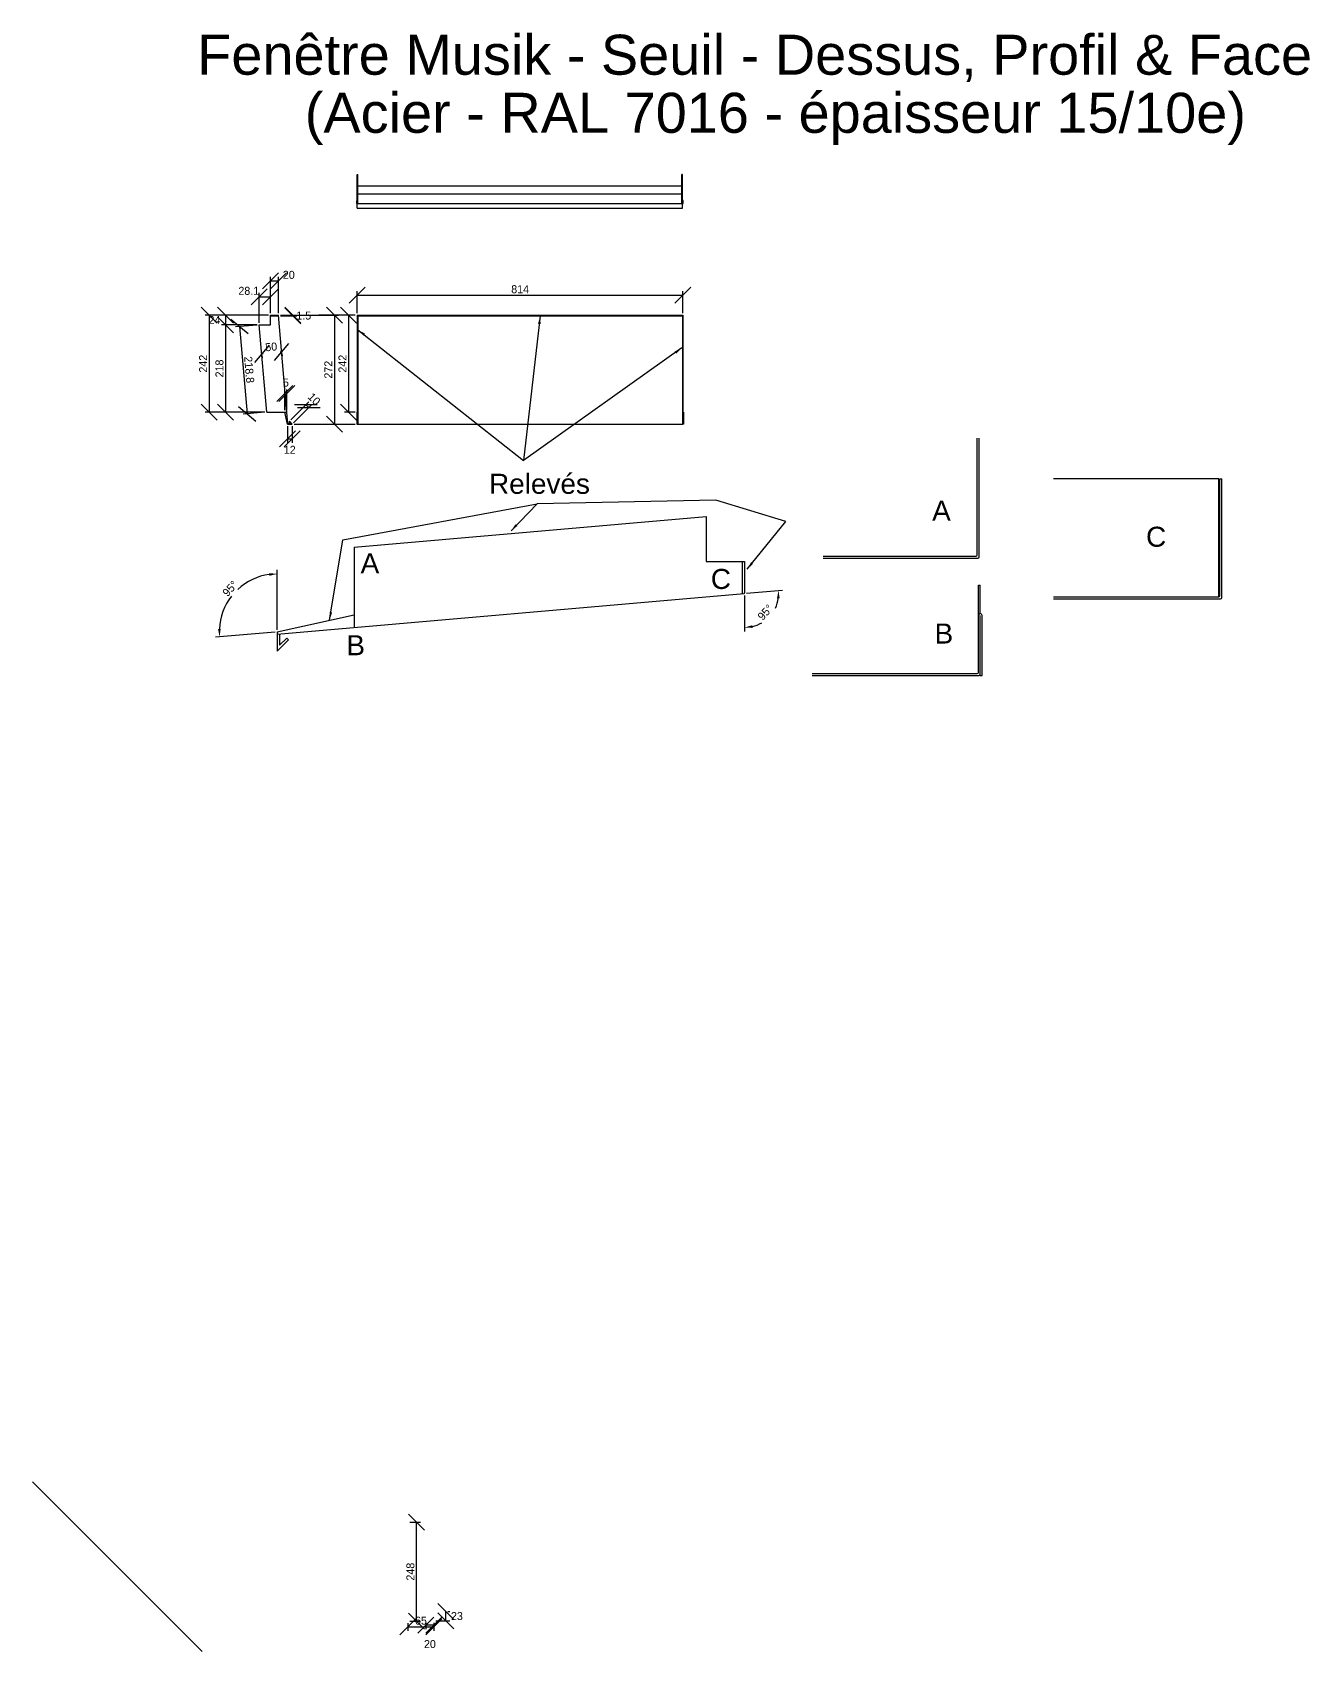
# Model space of a CAD drawing. Header units: millimetres. Extents: x -676 to 20716, y -6551 to 2323.
# Drawn here: x 1600 to 4793, y -1724 to 2323 of the extents above; entities that cross this region are included whole.
import ezdxf

# ---------------------------------------------------------------- set-up
doc = ezdxf.new("R2010")
doc.units = ezdxf.units.MM
doc.layers.get('0').update_dxf_attribs({"lineweight": 25, "true_color": 0xffffff})
doc.layers.get('Defpoints').update_dxf_attribs({"true_color": 0xffffff})
for name, color, linetype, lineweight, true_color in [('0 ... Seuil ... Rectangle', 5, 'Continuous', 25, 0x0000ff), ('0 ... Seuil ... Rectangle ... Cotes Angles', 4, 'Continuous', 25, 0x00ffff), ('Cotes', 4, 'Continuous', 25, 0x00ffff)]:
    doc.layers.add(name, color=color, linetype=linetype, lineweight=lineweight, true_color=true_color)
doc.styles.add('QCADDimTextStyle', font='txt')
doc.styles.add('textstyle25', font='')
doc.styles.add('textstyle26', font='')
doc.styles.add('textstyle27', font='')
doc.styles.add('textstyle28', font='')
doc.styles.add('textstyle29', font='')
doc.styles.add('textstyle30', font='')
doc.styles.add('textstyle31', font='')
doc.styles.add('textstyle32', font='')
doc.styles.add('textstyle33', font='')
doc.styles.get('textstyle25').set_extended_font_data('Liberation Sans')
doc.styles.get('textstyle26').set_extended_font_data('Liberation Sans')
doc.styles.get('textstyle27').set_extended_font_data('Liberation Sans')
doc.styles.get('textstyle28').set_extended_font_data('Liberation Sans')
doc.styles.get('textstyle29').set_extended_font_data('Liberation Sans')
doc.styles.get('textstyle30').set_extended_font_data('Liberation Sans')
doc.styles.get('textstyle31').set_extended_font_data('Liberation Sans')
doc.styles.get('textstyle32').set_extended_font_data('Liberation Sans')
doc.styles.get('textstyle33').set_extended_font_data('Liberation Sans')
doc.dimstyles.new('QCADDimStyle', dxfattribs={"dimtxt": 20, "dimasz": 20, "dimexe": 10, "dimexo": 5, "dimgap": 5, "dimtad": 1, "dimtoh": 1, "dimdec": 4, "dimzin": 0, "dimdsep": 46, "dimtxsty": 'QCADDimTextStyle', "dimcen": 0.09, "dimadec": 0, "dimazin": 0, "dimtfac": 1, "dimtdec": 4, "dimtofl": 0, "dimtmove": 0, "dimatfit": 3, "dimfxl": 1, "dimtolj": 1, "dimtzin": 0, "dimarcsym": 0})

# ---------------------------------------------------------------- blocks, each defined once
blk = doc.blocks.new('*D22')
at = {"layer": 'Cotes', "color": 0, "lineweight": -2}
for p, q in [((2653.7, -1644), (2613.7, -1604)), ((2608.7, -1647), (2643.7, -1647)), ((2613.7, -1627), (2653.7, -1667)), ((2633.7, -1647), (2633.7, -1624)), ((2638.7, -1624), (2643.7, -1624))]:
    blk.add_line(p, q, dxfattribs=at)
at = {"layer": 'Defpoints', "color": 0}
for p in [(2603.7, -1647), (2633.7, -1624), (2633.7, -1624)]:
    blk.add_point(p, dxfattribs=at)
at = {"layer": 'Cotes', "color": 0, "insert": (2661.2, -1635.5), "char_height": 20, "attachment_point": 5, "style": 'QCADDimTextStyle'}
blk.add_mtext('\\A1;23', dxfattribs=at)
blk = doc.blocks.new('*D23')
at = {"layer": 'Cotes', "color": 0, "lineweight": -2}
for p, q in [((2580, -1420.5), (2540, -1380.5)), ((2543.7, -1400.5), (2570, -1400.5)), ((2560, -1648.5), (2560, -1400.5)), ((2540, -1628.5), (2580, -1668.5)), ((2543.7, -1648.5), (2570, -1648.5))]:
    blk.add_line(p, q, dxfattribs=at)
at = {"layer": 'Defpoints', "color": 0}
for p in [(2538.7, -1400.5), (2560, -1400.5), (2538.7, -1648.5)]:
    blk.add_point(p, dxfattribs=at)
at = {"layer": 'Cotes', "color": 0, "insert": (2545, -1524.5), "char_height": 20, "attachment_point": 5, "rotation": 90, "style": 'QCADDimTextStyle'}
blk.add_mtext('\\A1;248', dxfattribs=at)
blk = doc.blocks.new('*D24')
at = {"layer": 'Cotes', "color": 0, "lineweight": -2}
for p, q in [((2558.7, -1642), (2518.7, -1682)), ((2538.7, -1653.5), (2538.7, -1672)), ((2583.7, -1682), (2623.7, -1642)), ((2603.7, -1655), (2603.7, -1672)), ((2538.7, -1662), (2603.7, -1662))]:
    blk.add_line(p, q, dxfattribs=at)
at = {"layer": 'Defpoints', "color": 0}
for p in [(2538.7, -1648.5), (2603.7, -1650), (2603.7, -1662)]:
    blk.add_point(p, dxfattribs=at)
at = {"layer": 'Cotes', "color": 0, "insert": (2571.2, -1647), "char_height": 20, "attachment_point": 5, "style": 'QCADDimTextStyle'}
blk.add_mtext('\\A1;65', dxfattribs=at)
blk = doc.blocks.new('*D25')
at = {"layer": 'Cotes', "color": 0, "lineweight": -2}
for p, q in [((2603.7, -1638), (2563.7, -1678)), ((2583.7, -1678), (2623.7, -1638)), ((2583.7, -1652), (2583.7, -1668)), ((2603.7, -1658), (2583.7, -1658)), ((2603.7, -1652), (2603.7, -1668))]:
    blk.add_line(p, q, dxfattribs=at)
at = {"layer": 'Defpoints', "color": 0}
for p in [(2583.7, -1647), (2583.7, -1658), (2603.7, -1647)]:
    blk.add_point(p, dxfattribs=at)
at = {"layer": 'Cotes', "color": 0, "insert": (2593.7, -1705.5), "char_height": 20, "attachment_point": 5, "style": 'QCADDimTextStyle'}
blk.add_mtext('\\A1;20', dxfattribs=at)
blk = doc.blocks.new('*D67')
at = {"layer": '0 ... Seuil ... Rectangle ... Cotes Angles', "color": 0, "lineweight": -2}
for p, q in [((2139.1, 1569), (2095.8, 1605.4)), ((2162, 1591.1), (2107.5, 1586.4)), ((2117.5, 1587.2), (2136.5, 1369.2)), ((2114.9, 1387.4), (2158.2, 1351)), ((2181.1, 1373.1), (2126.6, 1368.4))]:
    blk.add_line(p, q, dxfattribs=at)
at = {"layer": 'Defpoints', "color": 0}
for p in [(2167, 1591.6), (2136.5, 1369.2), (2186.1, 1373.6)]:
    blk.add_point(p, dxfattribs=at)
at = {"layer": '0 ... Seuil ... Rectangle ... Cotes Angles', "color": 0, "insert": (2141.9, 1479.5), "char_height": 20, "attachment_point": 5, "rotation": 275, "style": 'QCADDimTextStyle'}
blk.add_mtext('\\A1;218.8', dxfattribs=at)
blk = doc.blocks.new('*D68')
at = {"layer": '0 ... Seuil ... Rectangle ... Cotes Angles', "color": 0, "lineweight": -2}
for p, q in [((2102.7, 1595.6), (2062.7, 1635.6)), ((2062.7, 1611.6), (2102.7, 1571.6)), ((2190.1, 1615.6), (2072.7, 1615.6)), ((2162, 1591.6), (2072.7, 1591.6)), ((2082.7, 1615.6), (2082.7, 1591.6))]:
    blk.add_line(p, q, dxfattribs=at)
at = {"layer": 'Defpoints', "color": 0}
for p in [(2082.7, 1591.6), (2167, 1591.6), (2195.1, 1615.6)]:
    blk.add_point(p, dxfattribs=at)
at = {"layer": '0 ... Seuil ... Rectangle ... Cotes Angles', "color": 0, "insert": (2055.2, 1603.6), "char_height": 20, "attachment_point": 5, "style": 'QCADDimTextStyle'}
blk.add_mtext('\\A1;24', dxfattribs=at)
blk = doc.blocks.new('*D69')
at = {"layer": '0 ... Seuil ... Rectangle ... Cotes Angles', "color": 0, "lineweight": -2}
for p, q in [((2102.7, 1571.6), (2062.7, 1611.6)), ((2162, 1591.6), (2072.7, 1591.6)), ((2082.7, 1591.6), (2082.7, 1373.6)), ((2062.7, 1393.6), (2102.7, 1353.6)), ((2181.1, 1373.6), (2072.7, 1373.6))]:
    blk.add_line(p, q, dxfattribs=at)
at = {"layer": 'Defpoints', "color": 0}
for p in [(2167, 1591.6), (2082.7, 1373.6), (2186.1, 1373.6)]:
    blk.add_point(p, dxfattribs=at)
at = {"layer": '0 ... Seuil ... Rectangle ... Cotes Angles', "color": 0, "insert": (2067.7, 1482.6), "char_height": 20, "attachment_point": 5, "rotation": 90, "style": 'QCADDimTextStyle'}
blk.add_mtext('\\A1;218', dxfattribs=at)
blk = doc.blocks.new('*D70')
at = {"layer": '0 ... Seuil ... Rectangle ... Cotes Angles', "color": 0, "lineweight": -2}
for p, q in [((2230.9, 1635.6), (2270.9, 1595.6)), ((2270.9, 1594.1), (2230.9, 1634.1)), ((2220.1, 1615.6), (2260.9, 1615.6)), ((2220.2, 1614.1), (2260.9, 1614.1))]:
    blk.add_line(p, q, dxfattribs=at)
at = {"layer": 'Defpoints', "color": 0}
for p in [(2215.1, 1615.6), (2215.2, 1614.1), (2250.9, 1614.1)]:
    blk.add_point(p, dxfattribs=at)
at = {"layer": '0 ... Seuil ... Rectangle ... Cotes Angles', "color": 0, "insert": (2278.4, 1614.8), "char_height": 20, "attachment_point": 5, "style": 'QCADDimTextStyle'}
blk.add_mtext('\\A1;1.5', dxfattribs=at)
blk = doc.blocks.new('*D71')
at = {"layer": '0 ... Seuil ... Rectangle ... Cotes Angles', "color": 0, "lineweight": -2}
for p, q in [((2191.5, 1541.2), (2155.1, 1497.9)), ((2204.9, 1502.2), (2241.3, 1545.5)), ((2173.3, 1519.5), (2177.1, 1519.9)), ((2173.7, 1515.1), (2174.2, 1509.6)), ((2223.1, 1523.9), (2219.3, 1523.5)), ((2223.5, 1519.4), (2224, 1513.9))]:
    blk.add_line(p, q, dxfattribs=at)
at = {"layer": 'Defpoints', "color": 0}
for p in [(2173.3, 1520.1), (2223.1, 1524.4), (2223.1, 1523.9)]:
    blk.add_point(p, dxfattribs=at)
at = {"layer": '0 ... Seuil ... Rectangle ... Cotes Angles', "color": 0, "insert": (2196.9, 1536.6), "char_height": 20, "attachment_point": 5, "rotation": 5, "style": 'QCADDimTextStyle'}
blk.add_mtext('\\A1;50', dxfattribs=at)
blk = doc.blocks.new('*D72')
at = {"layer": '0 ... Seuil ... Rectangle ... Cotes Angles', "color": 0, "lineweight": -2}
for p, q in [((2374.8, 1595.6), (2334.8, 1635.6)), ((2220.1, 1615.6), (2364.8, 1615.6)), ((2354.8, 1615.6), (2354.8, 1343.6)), ((2254.4, 1343.6), (2364.8, 1343.6)), ((2334.8, 1363.6), (2374.8, 1323.6))]:
    blk.add_line(p, q, dxfattribs=at)
at = {"layer": 'Defpoints', "color": 0}
for p in [(2215.1, 1615.6), (2249.4, 1343.6), (2354.8, 1343.6)]:
    blk.add_point(p, dxfattribs=at)
at = {"layer": '0 ... Seuil ... Rectangle ... Cotes Angles', "color": 0, "insert": (2339.8, 1479.6), "char_height": 20, "attachment_point": 5, "rotation": 90, "style": 'QCADDimTextStyle'}
blk.add_mtext('\\A1;272', dxfattribs=at)
blk = doc.blocks.new('*D73')
at = {"layer": '0 ... Seuil ... Rectangle ... Cotes Angles', "color": 0, "lineweight": -2}
for p, q in [((2245.9, 1354.2), (2290.8, 1399.1)), ((2252.9, 1347.1), (2297.9, 1392)), ((2312, 1392), (2255.4, 1392)), ((2262.5, 1385), (2319.1, 1385)), ((2283.7, 1392), (2290.8, 1385))]:
    blk.add_line(p, q, dxfattribs=at)
at = {"layer": 'Defpoints', "color": 0}
for p in [(2290.8, 1385), (2242.3, 1350.6), (2249.4, 1343.6)]:
    blk.add_point(p, dxfattribs=at)
at = {"layer": '0 ... Seuil ... Rectangle ... Cotes Angles', "color": 0, "insert": (2304.4, 1406.2), "char_height": 20, "attachment_point": 5, "rotation": 315, "style": 'QCADDimTextStyle'}
blk.add_mtext('\\A1;10', dxfattribs=at)
blk = doc.blocks.new('*D74')
at = {"layer": '0 ... Seuil ... Rectangle ... Cotes Angles', "color": 0, "lineweight": -2}
for p, q in [((2237.4, 1338.6), (2237.4, 1296.7)), ((2249.4, 1338.6), (2249.4, 1296.7)), ((2257.4, 1326.7), (2217.4, 1286.7)), ((2229.4, 1286.7), (2269.4, 1326.7)), ((2237.4, 1306.7), (2249.4, 1306.7))]:
    blk.add_line(p, q, dxfattribs=at)
at = {"layer": 'Defpoints', "color": 0}
for p in [(2237.4, 1343.6), (2249.4, 1343.6), (2249.4, 1306.7)]:
    blk.add_point(p, dxfattribs=at)
at = {"layer": '0 ... Seuil ... Rectangle ... Cotes Angles', "color": 0, "insert": (2243.3, 1279.4), "char_height": 20, "attachment_point": 5, "style": 'QCADDimTextStyle'}
blk.add_mtext('\\A1;12', dxfattribs=at)
blk = doc.blocks.new('*D75')
at = {"layer": '0 ... Seuil ... Rectangle ... Cotes Angles', "color": 0, "lineweight": -2}
for p, q in [((2410.1, 1595.6), (2370.1, 1635.6)), ((2407.2, 1615.6), (2380.1, 1615.6)), ((2390.1, 1615.6), (2390.1, 1373.6)), ((2370.1, 1393.6), (2410.1, 1353.6)), ((2407.2, 1373.6), (2380.1, 1373.6))]:
    blk.add_line(p, q, dxfattribs=at)
at = {"layer": 'Defpoints', "color": 0}
for p in [(2412.2, 1615.6), (2390.1, 1373.6), (2412.2, 1373.6)]:
    blk.add_point(p, dxfattribs=at)
at = {"layer": '0 ... Seuil ... Rectangle ... Cotes Angles', "color": 0, "insert": (2375.1, 1494.6), "char_height": 20, "attachment_point": 5, "rotation": 90, "style": 'QCADDimTextStyle'}
blk.add_mtext('\\A1;242', dxfattribs=at)
blk = doc.blocks.new('*D76')
at = {"layer": '0 ... Seuil ... Rectangle ... Cotes Angles', "color": 0, "lineweight": -2}
for p, q in [((2432.2, 1685.6), (2392.2, 1645.6)), ((2412.2, 1620.6), (2412.2, 1675.6)), ((2412.2, 1665.6), (3226.2, 1665.6)), ((3206.2, 1645.6), (3246.2, 1685.6)), ((3226.2, 1620.6), (3226.2, 1675.6))]:
    blk.add_line(p, q, dxfattribs=at)
at = {"layer": 'Defpoints', "color": 0}
for p in [(3226.2, 1665.6), (2412.2, 1615.6), (3226.2, 1615.6)]:
    blk.add_point(p, dxfattribs=at)
at = {"layer": '0 ... Seuil ... Rectangle ... Cotes Angles', "color": 0, "insert": (2819.2, 1680.6), "char_height": 20, "attachment_point": 5, "style": 'QCADDimTextStyle'}
blk.add_mtext('\\A1;814', dxfattribs=at)
blk = doc.blocks.new('*D77')
at = {"layer": '0 ... Seuil ... Rectangle ... Cotes Angles', "color": 0, "lineweight": -2}
for p, q in [((2061.8, 1595.6), (2021.8, 1635.6)), ((2190.1, 1615.6), (2031.8, 1615.6)), ((2041.8, 1615.6), (2041.8, 1373.6)), ((2021.8, 1393.6), (2061.8, 1353.6)), ((2181.1, 1373.6), (2031.8, 1373.6))]:
    blk.add_line(p, q, dxfattribs=at)
at = {"layer": 'Defpoints', "color": 0}
for p in [(2195.1, 1615.6), (2041.8, 1373.6), (2186.1, 1373.6)]:
    blk.add_point(p, dxfattribs=at)
at = {"layer": '0 ... Seuil ... Rectangle ... Cotes Angles', "color": 0, "insert": (2026.8, 1494.6), "char_height": 20, "attachment_point": 5, "rotation": 90, "style": 'QCADDimTextStyle'}
blk.add_mtext('\\A1;242', dxfattribs=at)
blk = doc.blocks.new('*D78')
at = {"layer": '0 ... Seuil ... Rectangle ... Cotes Angles', "color": 0, "lineweight": -2}
for p, q in [((2212.1, 829.5), (2212.1, 979.2)), ((2207.1, 824), (2057.9, 811))]:
    blk.add_line(p, q, dxfattribs=at)
for start, end in [(97.9211, 132.8517), (142.1483, 177.0789)]:
    blk.add_arc((2212.1, 824.5), 144.8, start, end, dxfattribs=at)
at = {"layer": '0 ... Seuil ... Rectangle ... Cotes Angles', "color": 0}
for points in [[(2192.3, 964.5), (2191.9, 971.2), (2212.1, 969.2)], [(2064.1, 831.8), (2070.8, 831.9), (2067.8, 811.8)]]:
    blk.add_solid(points, dxfattribs=at)
at = {"layer": 'Defpoints', "color": 0}
for p in [(2136.1, 947.7), (2212.1, 824.5), (2212.1, 824.5), (2404.1, 841.3), (2212.1, 776.5)]:
    blk.add_point(p, dxfattribs=at)
at = {"layer": '0 ... Seuil ... Rectangle ... Cotes Angles', "color": 0, "insert": (2094.3, 932.4), "char_height": 20, "attachment_point": 5, "rotation": 47.5, "style": 'QCADDimTextStyle'}
blk.add_mtext('\\A1;95%%d', dxfattribs=at)
blk = doc.blocks.new('*D79')
at = {"layer": '0 ... Seuil ... Rectangle ... Cotes Angles', "color": 0, "lineweight": -2}
for p, q in [((3380.1, 915.6), (3380.1, 825.3)), ((3385, 921.1), (3475, 928.9))]:
    blk.add_line(p, q, dxfattribs=at)
for start, end in [(334.5352, 351.5408), (283.4592, 300.4648)]:
    blk.add_arc((3380.1, 920.6), 85.3, start, end, dxfattribs=at)
at = {"layer": '0 ... Seuil ... Rectangle ... Cotes Angles', "color": 0}
for points in [[(3467.8, 908), (3461.1, 908.2), (3465.1, 928.1)], [(3399.5, 840.9), (3400.3, 834.3), (3380.1, 835.3)]]:
    blk.add_solid(points, dxfattribs=at)
at = {"layer": 'Defpoints', "color": 0}
for p in [(3380.1, 1000.6), (3379.2, 920.6), (3380.1, 921.5), (2218.1, 819), (3424.9, 848)]:
    blk.add_point(p, dxfattribs=at)
at = {"layer": '0 ... Seuil ... Rectangle ... Cotes Angles', "color": 0, "insert": (3431.9, 873.1), "char_height": 20, "attachment_point": 5, "rotation": 47.5, "style": 'QCADDimTextStyle'}
blk.add_mtext('\\A1;95%%d', dxfattribs=at)
blk = doc.blocks.new('*D80')
at = {"layer": '0 ... Seuil ... Rectangle ... Cotes Angles', "color": 0, "lineweight": -2}
for p, q in [((2211.3, 1399.8), (2251.3, 1439.8)), ((2256.3, 1439.8), (2216.3, 1399.8)), ((2231.3, 1378.6), (2231.3, 1429.8)), ((2236.3, 1378.6), (2236.3, 1429.8))]:
    blk.add_line(p, q, dxfattribs=at)
at = {"layer": 'Defpoints', "color": 0}
for p in [(2236.3, 1419.8), (2231.3, 1373.6), (2236.3, 1373.6)]:
    blk.add_point(p, dxfattribs=at)
at = {"layer": '0 ... Seuil ... Rectangle ... Cotes Angles', "color": 0, "insert": (2233.8, 1447.3), "char_height": 20, "attachment_point": 5, "style": 'QCADDimTextStyle'}
blk.add_mtext('\\A1;5', dxfattribs=at)
blk = doc.blocks.new('*D81')
at = {"layer": '0 ... Seuil ... Rectangle ... Cotes Angles', "color": 0, "lineweight": -2}
for p, q in [((2215.1, 1721.6), (2175.1, 1681.6)), ((2195.1, 1681.6), (2235.1, 1721.6)), ((2195.1, 1620.6), (2195.1, 1711.6)), ((2195.1, 1701.6), (2215.1, 1701.6)), ((2215.1, 1620.6), (2215.1, 1711.6))]:
    blk.add_line(p, q, dxfattribs=at)
at = {"layer": 'Defpoints', "color": 0}
for p in [(2215.1, 1701.6), (2195.1, 1615.6), (2215.1, 1615.6)]:
    blk.add_point(p, dxfattribs=at)
at = {"layer": '0 ... Seuil ... Rectangle ... Cotes Angles', "color": 0, "insert": (2240.9, 1716.6), "char_height": 20, "attachment_point": 5, "style": 'QCADDimTextStyle'}
blk.add_mtext('\\A1;20', dxfattribs=at)
blk = doc.blocks.new('*D82')
at = {"layer": '0 ... Seuil ... Rectangle ... Cotes Angles', "color": 0, "lineweight": -2}
for p, q in [((2187, 1681.6), (2147, 1641.6)), ((2167, 1596.6), (2167, 1671.6)), ((2167, 1661.6), (2195.1, 1661.6)), ((2175.1, 1641.6), (2215.1, 1681.6)), ((2195.1, 1620.6), (2195.1, 1671.6))]:
    blk.add_line(p, q, dxfattribs=at)
at = {"layer": 'Defpoints', "color": 0}
for p in [(2195.1, 1661.6), (2167, 1591.6), (2195.1, 1615.6)]:
    blk.add_point(p, dxfattribs=at)
at = {"layer": '0 ... Seuil ... Rectangle ... Cotes Angles', "color": 0, "insert": (2140.9, 1676.6), "char_height": 20, "attachment_point": 5, "style": 'QCADDimTextStyle'}
blk.add_mtext('\\A1;28.1', dxfattribs=at)

msp = doc.modelspace()

# ---------------------------------------------------------------- linework, layer by layer
msp.add_line((1600, -1300), (2024.26, -1724.26))
at = {"layer": '0 ... Seuil ... Rectangle'}
for p, q in [((2412.19, 1896.06), (2412.19, 1967.19)), ((2412.19, 1967.19), (2413.69, 1967.19)), ((2413.69, 1895.06), (2413.69, 1967.19)), ((3223.69, 1895.06), (3223.69, 1967.19)), ((3225.19, 1967.19), (3223.69, 1967.19)), ((3225.19, 1896.06), (3225.19, 1967.19)), ((2411.69, 1902.77), (2412.19, 1902.77)), ((2412.19, 1902.77), (2412.69, 1902.77)), ((2413.69, 1939.1), (3223.69, 1939.1)), ((2413.69, 1919.1), (3223.69, 1919.1)), ((3224.69, 1902.77), (3225.19, 1902.77)), ((3225.69, 1902.77), (3225.19, 1902.77)), ((2410.69, 1895.06), (2410.69, 1901.77)), ((2412.19, 1895.06), (2410.69, 1895.06)), ((2412.19, 1883.06), (2412.19, 1896.06)), ((2412.19, 1883.06), (3225.19, 1883.06)), ((2413.19, 1895.06), (3224.19, 1895.06)), ((2413.69, 1895.06), (2413.69, 1901.77)), ((3223.69, 1895.06), (3223.69, 1901.77)), ((3225.19, 1883.06), (3225.19, 1896.06)), ((3225.19, 1895.06), (3226.69, 1895.06)), ((3225.19, 1895.06), (3226.69, 1895.06)), ((3226.69, 1895.06), (3226.69, 1901.77)), ((2186.09, 1373.57), (2167.01, 1591.57)), ((2167.01, 1591.57), (2195.11, 1591.57)), ((2195.11, 1615.57), (2215.11, 1615.57)), ((2195.11, 1591.57), (2195.11, 1615.57)), ((2195.11, 1614.07), (2215.24, 1614.07)), ((2238.9, 1343.57), (2215.11, 1615.57)), ((2412.19, 1615.57), (3226.19, 1615.57)), ((2412.19, 1615.57), (2412.19, 1343.57)), ((2412.19, 1614.07), (3226.19, 1614.07)), ((2413.69, 1614.07), (2413.69, 1343.57)), ((3224.69, 1614.07), (3224.69, 1343.57)), ((3226.19, 1615.57), (3226.19, 1343.57)), ((2221.76, 1522.25), (2221.63, 1523.75)), ((2186.09, 1373.57), (2236.28, 1373.57)), ((2237.4, 1343.57), (2231.26, 1373.57)), ((2237.4, 1343.57), (2249.4, 1343.57)), ((2238.77, 1345.07), (2245.78, 1345.07)), ((2241.27, 1349.58), (2242.33, 1350.64)), ((2241.27, 1349.58), (2245.78, 1345.07)), ((2242.33, 1350.64), (2249.4, 1343.57)), ((2410.69, 1373.57), (2413.69, 1373.57)), ((2410.69, 1373.57), (2410.69, 1343.57)), ((2410.69, 1343.57), (2412.19, 1343.57)), ((2412.19, 1343.57), (3226.19, 1343.57)), ((3224.69, 1373.57), (3227.69, 1373.57)), ((3227.69, 1343.57), (3226.19, 1343.57)), ((3227.69, 1373.57), (3227.69, 1343.57)), ((3961.78, 1016.38), (3961.78, 1308.88)), ((3966.28, 1011.88), (3966.28, 1308.88)), ((4565.27, 1207.23), (4152.77, 1207.23)), ((4565.27, 911.73), (4565.27, 1207.23)), ((4568.27, 914.73), (4568.27, 1207.23)), ((4568.27, 1207.23), (4572.77, 1207.23)), ((4572.77, 910.23), (4572.77, 1207.23)), ((2404.07, 1036.01), (3284.07, 1113)), ((3284.07, 1113), (3284.07, 1000.63)), ((2404.07, 1036.01), (2404.07, 835.24)), ((3576.28, 1013.38), (3958.78, 1013.38)), ((3284.07, 1000.63), (3380.07, 1000.63)), ((3374.07, 1000.63), (3374.07, 920.11)), ((3380.07, 1000.63), (3380.07, 921.55)), ((3576.28, 1008.88), (3963.28, 1008.88)), ((3964.95, 865.49), (3964.95, 940.92)), ((3964.95, 940.92), (3969.45, 940.92)), ((3969.45, 869.99), (3969.45, 940.92)), ((2212.07, 818.44), (3379.15, 920.55)), ((4152.77, 911.73), (4565.27, 911.73)), ((4152.77, 907.23), (4569.77, 907.23)), ((2212.07, 824.47), (2404.07, 867.36)), ((3964.95, 722.99), (3964.95, 865.49)), ((3969.45, 715.49), (3969.45, 865.49)), ((3973.95, 715.49), (3973.95, 865.49)), ((2212.07, 824.47), (2212.07, 776.47)), ((2218.07, 818.97), (2218.07, 790.95)), ((2240.35, 804.75), (2212.07, 776.47)), ((2236.11, 808.99), (2218.07, 790.95)), ((2236.11, 808.99), (2240.35, 804.75)), ((3549.45, 719.99), (3961.95, 719.99)), ((3549.45, 715.49), (3966.45, 715.49)), ((3969.45, 715.49), (3973.95, 715.49))]:
    msp.add_line(p, q, dxfattribs=at)
for centre, radius, start, end in [((2411.69, 1901.77), 1, 90, 180), ((2412.69, 1901.77), 1, 0, 90), ((3224.69, 1901.77), 1, 90, 180), ((3225.69, 1901.77), 1, 0, 90), ((2413.19, 1896.06), 1, 180, 270), ((3224.19, 1896.06), 1, 270, 0), ((3958.78, 1016.38), 3, 270, 0), ((3963.28, 1011.88), 3, 270, 0), ((3379.07, 921.55), 1, 275, 0), ((4565.27, 914.73), 3, 270, 0), ((4569.77, 910.23), 3, 270, 0), ((3969.45, 865.49), 4.5, 0, 180), ((3961.95, 722.99), 3, 270, 0), ((3966.45, 718.49), 3, 270, 0)]:
    msp.add_arc(centre, radius, start, end, dxfattribs=at)
at = {"layer": '0 ... Seuil ... Rectangle ... Cotes Angles'}
for p, q in [((2407.19, 1615.57), (2315.62, 1615.57)), ((2315.62, 1343.57), (2407.19, 1343.57))]:
    msp.add_line(p, q, dxfattribs=at)

# ---------------------------------------------------------------- texts
at = {"layer": '0 ... Seuil ... Rectangle ... Cotes Angles', "attachment_point": 1}
for s, insert, char_height, style in [('Fenêtre Musik - Seuil - Dessus, Profil & Face\\P', (2011.98, 2316.83), 100, 'textstyle33'), ('(Acier - RAL 7016 - épaisseur 15/10e)', (2280.9, 2171.65), 100, 'textstyle25'), ('Relevés', (2741.38, 1219.45), 50, 'textstyle26'), ('A', (3848.99, 1152.19), 50, 'textstyle32'), ('C', (4383.69, 1087.13), 50, 'textstyle31'), ('A', (2420.41, 1020.98), 50, 'textstyle27'), ('C', (3295.78, 981.65), 50, 'textstyle30'), ('B', (2384.83, 815.97), 50, 'textstyle28'), ('B', (3855.09, 845.19), 50, 'textstyle29')]:
    msp.add_mtext(s, dxfattribs=dict(at, insert=insert, char_height=char_height, style=style))

# ---------------------------------------------------------------- dimensions: what is measured, and where the dimension line sits
at = {"layer": '0 ... Seuil ... Rectangle ... Cotes Angles'}
for base, p1, p2, angle, picture, middle in [((2215.11, 1701.65), (2195.11, 1615.57), (2215.11, 1615.57), 360, '*D81', (2240.9, 1716.65)), ((2223.13, 1523.88), (2173.27, 1520.05), (2223.08, 1524.41), 5, '*D71', (2196.92, 1536.64)), ((2290.79, 1384.95), (2242.33, 1350.64), (2249.4, 1343.57), 315, '*D73', (2304.35, 1406.19)), ((2249.4, 1306.7), (2237.4, 1343.57), (2249.4, 1343.57), 0, '*D74', (2243.28, 1279.44))]:
    dim = msp.add_linear_dim(base=base, p1=p1, p2=p2, angle=angle, dimstyle='QCADDimStyle', override={"dimtxt": 20, "dimasz": 20, "dimexe": 10, "dimexo": 5, "dimgap": 5, "dimdec": 1, "dimzin": 8, "dimtsz": 20, "dimclrd": 0, "dimclre": 0, "dimclrt": 0, "dimazin": 2, "dimtmove": 2}, dxfattribs=at)
    dim.commit()
    dim.dimension.update_dxf_attribs({"geometry": picture, "text_midpoint": middle, "dimtype": 161})
dim = msp.add_linear_dim(base=(2195.11, 1661.65), p1=(2167.01, 1591.57), p2=(2195.11, 1615.57), dimstyle='QCADDimStyle', override={"dimtxt": 20, "dimasz": 20, "dimexe": 10, "dimexo": 5, "dimgap": 5, "dimdec": 1, "dimzin": 8, "dimtsz": 20, "dimclrd": 0, "dimclre": 0, "dimclrt": 0, "dimazin": 2, "dimtmove": 2}, dxfattribs=at)
dim.commit()
dim.dimension.update_dxf_attribs({"geometry": '*D82', "text_midpoint": (2140.9, 1676.65), "dimtype": 160})
for p1, p2, distance, picture, middle in [((2412.19, 1615.57), (3226.19, 1615.57), 50.02, '*D76', (2819.19, 1680.59)), ((2412.19, 1615.57), (2412.19, 1373.57), -22.11, '*D75', (2375.08, 1494.57)), ((2167.01, 1591.57), (2186.09, 1373.57), -49.73, '*D67', (2141.95, 1479.54)), ((2231.26, 1373.57), (2236.28, 1373.57), 46.19, '*D80', (2233.77, 1447.25))]:
    dim = msp.add_aligned_dim(p1=p1, p2=p2, distance=distance, dimstyle='QCADDimStyle', override={"dimtxt": 20, "dimasz": 20, "dimexe": 10, "dimexo": 5, "dimgap": 5, "dimdec": 1, "dimzin": 8, "dimtsz": 20, "dimclrd": 0, "dimclre": 0, "dimclrt": 0, "dimazin": 2, "dimtmove": 2}, dxfattribs=at)
    dim.commit()
    dim.dimension.update_dxf_attribs({"geometry": picture, "text_midpoint": middle})
for base, p1, p2, picture, middle in [((2041.85, 1373.57), (2195.11, 1615.57), (2186.09, 1373.57), '*D77', (2026.85, 1494.57)), ((2082.74, 1591.57), (2195.11, 1615.57), (2167.01, 1591.57), '*D68', (2055.24, 1603.57)), ((2250.9, 1614.07), (2215.11, 1615.57), (2215.24, 1614.07), '*D70', (2278.4, 1614.82)), ((2354.78, 1343.57), (2215.11, 1615.57), (2249.4, 1343.57), '*D72', (2339.78, 1479.57)), ((2082.74, 1373.57), (2167.01, 1591.57), (2186.09, 1373.57), '*D69', (2067.74, 1482.57))]:
    dim = msp.add_linear_dim(base=base, p1=p1, p2=p2, angle=90, dimstyle='QCADDimStyle', override={"dimtxt": 20, "dimasz": 20, "dimexe": 10, "dimexo": 5, "dimgap": 5, "dimdec": 1, "dimzin": 8, "dimtsz": 20, "dimclrd": 0, "dimclre": 0, "dimclrt": 0, "dimazin": 2, "dimtmove": 2}, dxfattribs=at)
    dim.commit()
    dim.dimension.update_dxf_attribs({"geometry": picture, "text_midpoint": middle})
for base, line1, line2, picture, middle in [((2136.06, 947.69), ((2404.07, 841.26), (2212.07, 824.47)), ((2212.07, 824.47), (2212.07, 776.47)), '*D78', (2094.26, 932.41)), ((3424.86, 848), ((2218.07, 818.97), (3379.15, 920.55)), ((3380.07, 921.55), (3380.07, 1000.63)), '*D79', (3431.92, 873.11))]:
    dim = msp.add_angular_dim_2l(base=base, line1=line1, line2=line2, dimstyle='QCADDimStyle', override={"dimtxt": 20, "dimasz": 20, "dimexe": 10, "dimexo": 5, "dimgap": 5, "dimdec": 1, "dimzin": 8, "dimtsz": 20, "dimclrd": 0, "dimclre": 0, "dimclrt": 0, "dimazin": 2, "dimtmove": 2}, dxfattribs=at)
    dim.commit()
    dim.dimension.update_dxf_attribs({"geometry": picture, "text_midpoint": middle, "dimtype": 162})
at = {"layer": 'Cotes'}
for base, p1, p2, picture, middle in [((2560, -1400.5), (2538.7, -1648.5), (2538.7, -1400.5), '*D23', (2545, -1524.5)), ((2633.7, -1624), (2603.7, -1647), (2633.7, -1624), '*D22', (2661.2, -1635.5))]:
    dim = msp.add_linear_dim(base=base, p1=p1, p2=p2, angle=90, dimstyle='QCADDimStyle', override={"dimtxt": 20, "dimasz": 20, "dimexe": 10, "dimexo": 5, "dimgap": 5, "dimdec": 1, "dimzin": 8, "dimtsz": 20, "dimclrd": 0, "dimclre": 0, "dimclrt": 0, "dimazin": 2, "dimtmove": 2}, dxfattribs=at)
    dim.commit()
    dim.dimension.update_dxf_attribs({"geometry": picture, "text_midpoint": middle})
for base, p1, p2, picture, middle in [((2603.7, -1662), (2538.7, -1648.5), (2603.7, -1650), '*D24', (2571.2, -1647)), ((2583.7, -1658), (2603.7, -1647), (2583.7, -1647), '*D25', (2593.7, -1705.5))]:
    dim = msp.add_linear_dim(base=base, p1=p1, p2=p2, dimstyle='QCADDimStyle', override={"dimtxt": 20, "dimasz": 20, "dimexe": 10, "dimexo": 5, "dimgap": 5, "dimdec": 1, "dimzin": 8, "dimtsz": 20, "dimclrd": 0, "dimclre": 0, "dimclrt": 0, "dimazin": 2, "dimtmove": 2}, dxfattribs=at)
    dim.commit()
    dim.dimension.update_dxf_attribs({"geometry": picture, "text_midpoint": middle})

# ---------------------------------------------------------------- leaders
at = {"layer": '0 ... Seuil ... Rectangle ... Cotes Angles'}
for points in [[(2413.69, 1579.47), (2827.99, 1252.7)], [(2869.33, 1614.07), (2827.99, 1252.7)], [(3223.69, 1534.15), (2827.99, 1252.7)], [(2342.76, 853.67), (2375.95, 1054.05), (2862.06, 1143.98)], [(2796.4, 1077.13), (2862.06, 1143.98)], [(3386.39, 980.86), (3483.34, 1100.01), (3308.02, 1153.91), (2862.06, 1143.98)]]:
    msp.add_leader(points, dimstyle='QCADDimStyle', dxfattribs=at)

doc.saveas('drawing.dxf')
